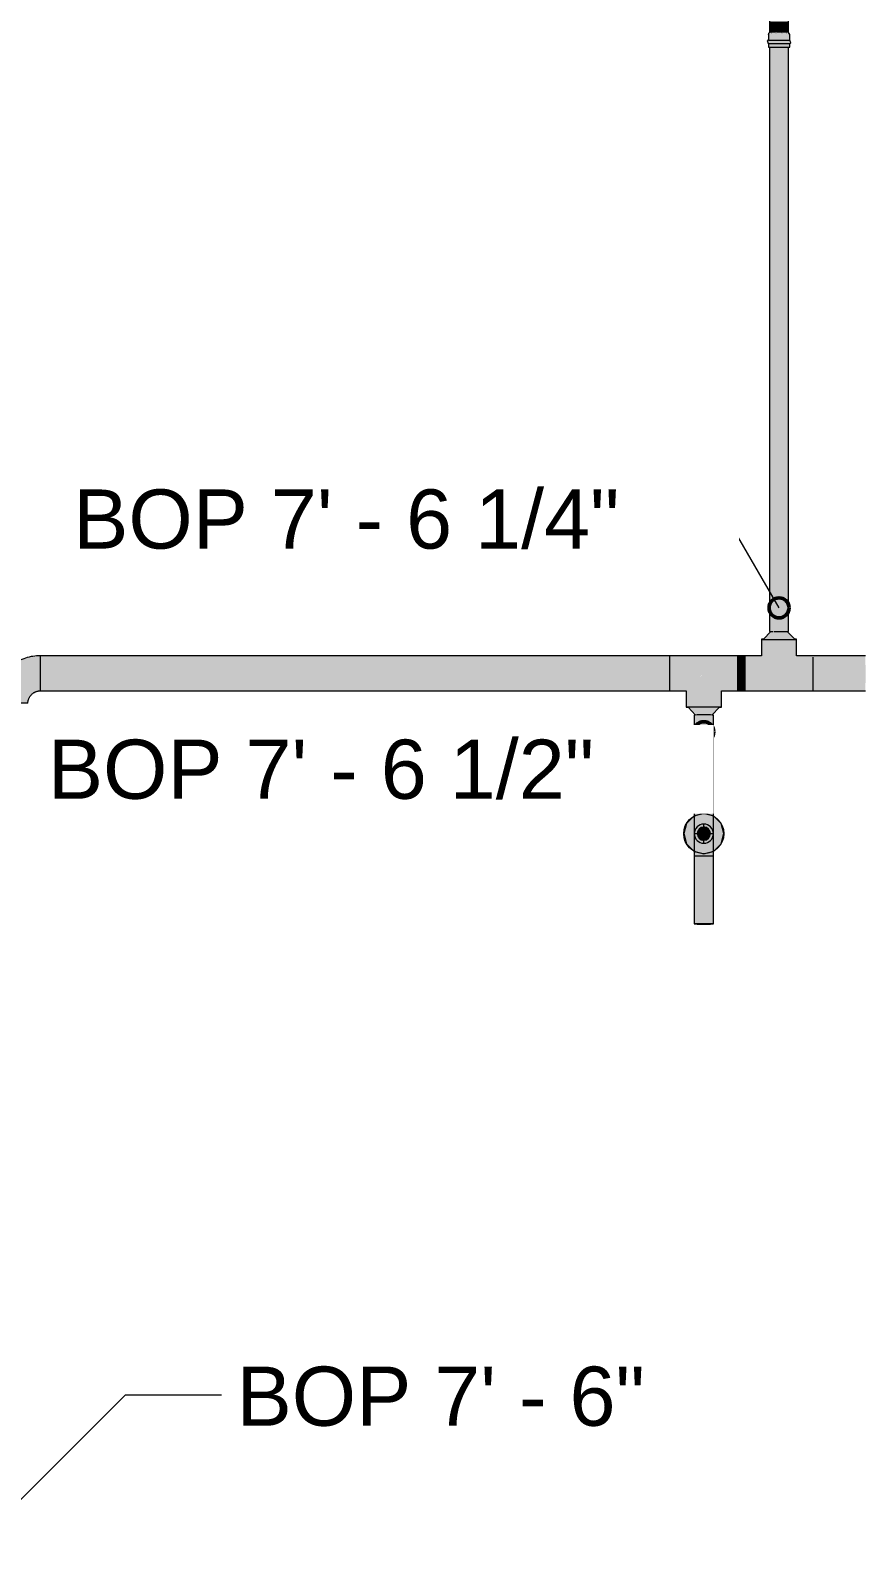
# Model space of a CAD drawing. Header units: inches. Extents: x -3385 to 41, y 7 to 1342.
# Drawn here: x -2150.6 to -2067.4, y 47.7 to 199.9 of the extents above; entities that cross this region are included whole.
import ezdxf

# ---------------------------------------------------------------- set-up
doc = ezdxf.new("R2010")
doc.units = ezdxf.units.IN
doc.header["$MEASUREMENT"] = 0
for name, color, linetype, lineweight in [('A-ANNO-NOTE', 131, 'Continuous', 9), ('G-ANNO-DIMS', 111, 'Continuous', 9), ('P-PIPE', 3, 'Continuous', 9), ('P-PIPE-CNTR', 3, 'Continuous', 9)]:
    doc.layers.add(name, color=color, linetype=linetype, lineweight=lineweight)
doc.styles.add('Arial', font='arial.ttf', dxfattribs={"height": 5.901198})

# ---------------------------------------------------------------- blocks, each defined once
blk = doc.blocks.new('Elbow - Welded - Generic - Standard-1092384-LOWER PARKING')
at = {"layer": 'P-PIPE'}
for points in [[(-2150.86, 132.75), (-2150.7, 133.37), (-2150.24, 133.83), (-2149.62, 133.99), (-2149.62, 134.87), (-2149.62, 137.49), (-2151.09, 137.26), (-2152.41, 136.59), (-2153.47, 135.51), (-2154.13, 134.22), (-2154.36, 132.75), (-2153.49, 132.75), (-2150.89, 132.75)], [(-2152.41, 136.59), (-2151.75, 136.92), (-2152.13, 136.75), (-2152.36, 136.61)]]:
    blk.add_hatch(color=256, dxfattribs=at).paths.add_polyline_path(points, flags=0)
at = {"layer": 'P-PIPE', "flags": 128}
for points in [[(-2149.62, 137.49), (-2149.81, 137.49), (-2150, 137.48), (-2150.19, 137.46), (-2150.38, 137.43), (-2150.56, 137.4), (-2150.75, 137.36), (-2150.93, 137.31), (-2151.11, 137.25), (-2151.29, 137.19), (-2151.47, 137.12), (-2151.64, 137.04), (-2151.81, 136.96), (-2151.98, 136.87), (-2152.14, 136.77), (-2152.3, 136.66), (-2152.45, 136.55), (-2152.6, 136.44), (-2152.75, 136.32), (-2152.89, 136.19), (-2152.98, 136.1)], [(-2152.98, 136.1), (-2153.11, 135.97), (-2153.23, 135.82), (-2153.35, 135.68), (-2153.47, 135.52), (-2153.58, 135.37), (-2153.68, 135.21), (-2153.77, 135.04), (-2153.86, 134.88), (-2153.94, 134.71), (-2154.02, 134.53), (-2154.09, 134.35), (-2154.15, 134.17), (-2154.2, 133.99), (-2154.25, 133.81), (-2154.28, 133.62), (-2154.31, 133.44), (-2154.34, 133.25), (-2154.35, 133.06), (-2154.36, 132.87), (-2154.36, 132.75)], [(-2150.5, 133.63), (-2150.47, 133.66), (-2150.43, 133.7), (-2150.39, 133.73), (-2150.35, 133.76), (-2150.31, 133.79), (-2150.27, 133.81), (-2150.22, 133.84), (-2150.18, 133.86), (-2150.14, 133.88), (-2150.09, 133.9), (-2150.04, 133.92), (-2150, 133.93), (-2149.95, 133.95), (-2149.9, 133.96), (-2149.85, 133.97), (-2149.8, 133.98), (-2149.75, 133.99), (-2149.7, 133.99), (-2149.65, 133.99), (-2149.62, 133.99)], [(-2150.86, 132.75), (-2150.86, 132.8), (-2150.86, 132.85), (-2150.86, 132.9), (-2150.85, 132.95), (-2150.84, 133), (-2150.83, 133.05), (-2150.82, 133.09), (-2150.8, 133.14), (-2150.78, 133.19), (-2150.77, 133.23), (-2150.75, 133.28), (-2150.72, 133.32), (-2150.7, 133.37), (-2150.67, 133.41), (-2150.65, 133.45), (-2150.62, 133.49), (-2150.59, 133.53), (-2150.56, 133.57), (-2150.52, 133.61), (-2150.5, 133.63)]]:
    blk.add_lwpolyline(points, dxfattribs=at)
at = {"layer": 'P-PIPE'}
for centre, major_axis, ratio, start_param, end_param in [((-2149.62, 135.74), (0, 1.75), 0.002084, 6.023472, 6.283185), ((-2149.62, 135.74), (0, 1.75), 0.002084, 5.233759, 5.238074), ((-2149.62, 135.74), (0, 1.75), 0.002084, 4.714475, 4.974236), ((-2149.62, 135.74), (0, 1.75), 0.002084, 4.452676, 4.712366), ((-2149.62, 135.74), (0, 1.75), 0.002084, 3.405478, 3.664553), ((-2149.62, 135.74), (0, 1.75), 0.002084, 3.143679, 3.273541), ((-2152.61, 132.75), (1.75, 0), 0.002086, 3.009645, 3.139509), ((-2152.61, 132.75), (1.75, 0), 0.002086, 2.618632, 2.87771), ((-2152.61, 132.75), (1.75, 0), 0.002086, 2.356534, 2.61591), ((-2152.61, 132.75), (1.75, 0), 0.002086, 2.09459, 2.354111), ((-2152.61, 132.75), (1.75, 0), 0.002086, 1.832696, 2.092311), ((-2152.61, 132.75), (1.75, 0), 0.002086, 1.57082, 1.830512), ((-2152.61, 132.75), (1.75, 0), 0.002086, 1.308949, 1.568713), ((-2152.61, 132.75), (1.75, 0), 0.002086, 1.047073, 1.306913), ((-2152.61, 132.75), (1.75, 0), 0.002086, 0.785178, 1.045114), ((-2152.61, 132.75), (1.75, 0), 0.002086, 0.523233, 0.783314), ((-2152.61, 132.75), (1.75, 0), 0.002086, 0.261131, 0.521515), ((-2152.61, 132.75), (1.75, 0), 0.002086, 0, 0.259716)]:
    blk.add_ellipse(centre, major_axis=major_axis, ratio=ratio, start_param=start_param, end_param=end_param, dxfattribs=at)
blk = doc.blocks.new('Victaulic-VicPress316-Elbow 90-45deg Style P568_P571 - Standard-1233716-LOWER PARKING')
at = {"layer": 'P-PIPE'}
for points in [[(-2071.99, 201.52), (-2071.83, 201.68), (-2071.83, 203.07), (-2071.83, 203.81), (-2071.86, 203.85), (-2071.97, 203.94), (-2071.99, 203.97), (-2072.16, 203.8), (-2072.16, 202.41), (-2072.16, 201.68), (-2072.12, 201.63), (-2072.01, 201.54), (-2071.99, 201.52)], [(-2076.01, 200.72), (-2076.01, 200.72), (-2075.85, 201.49), (-2075.42, 202.15), (-2074.76, 202.59), (-2073.99, 202.74), (-2073.99, 203.69), (-2074.26, 203.64), (-2074.71, 203.57), (-2075.16, 203.45), (-2075.46, 203.26), (-2076, 202.88), (-2076.09, 202.81), (-2076.37, 202.39), (-2076.56, 202.15), (-2076.73, 201.86), (-2076.83, 201.45), (-2076.94, 200.73), (-2076.17, 200.72)], [(-2076.01, 200.72), (-2075.05, 200.73), (-2074.91, 201.26), (-2074.51, 201.65), (-2073.99, 201.81), (-2073.99, 202.74), (-2074.76, 202.59), (-2075.42, 202.15), (-2075.85, 201.49), (-2076.01, 200.72)], [(-2072.91, 202.74), (-2072.93, 203.08), (-2072.9, 203.22), (-2072.91, 203.28), (-2072.91, 203.42), (-2072.93, 203.52), (-2072.9, 203.66), (-2072.93, 203.69), (-2073.99, 203.68), (-2073.99, 203.35), (-2073.99, 202.74), (-2072.91, 202.74)], [(-2072.71, 201.68), (-2072.72, 203.07), (-2072.71, 203.8), (-2072.88, 203.73), (-2072.93, 203.69), (-2072.9, 203.66), (-2072.93, 203.49), (-2072.91, 203.39), (-2072.93, 203.08), (-2072.93, 203.02), (-2072.92, 202.9), (-2072.92, 202.67), (-2072.92, 202.36), (-2072.9, 202.26), (-2072.93, 201.97), (-2072.91, 201.85), (-2072.91, 201.78), (-2072.88, 201.75), (-2072.83, 201.71)], [(-2072.71, 201.68), (-2072.16, 201.68), (-2072.16, 203.07), (-2072.16, 203.8), (-2072.71, 203.8), (-2072.72, 202.41), (-2072.71, 201.72)], [(-2071.91, 201.6), (-2071.86, 201.63), (-2071.83, 201.68), (-2071.9, 201.61)], [(-2076.33, 199.45), (-2074.94, 199.45), (-2075.02, 199.63), (-2075.05, 199.67), (-2075.09, 199.64), (-2075.26, 199.67), (-2075.36, 199.64), (-2075.67, 199.66), (-2075.72, 199.67), (-2075.84, 199.65), (-2076.08, 199.65), (-2076.38, 199.66), (-2076.49, 199.64), (-2076.78, 199.67), (-2076.9, 199.64), (-2076.95, 199.67), (-2076.95, 199.67), (-2076.97, 199.63), (-2076.99, 199.62), (-2077.03, 199.58), (-2077.06, 199.45), (-2076.6, 199.45)], [(-2076.31, 198.89), (-2074.94, 198.9), (-2074.94, 199.45), (-2076.33, 199.45), (-2077.06, 199.45), (-2077.06, 198.9), (-2076.33, 198.89)], [(-2076.48, 199.64), (-2076.38, 199.66), (-2076.28, 199.67), (-2076.15, 199.65), (-2076.01, 199.64), (-2076.01, 200.72), (-2076.95, 200.73), (-2076.94, 199.67), (-2076.89, 199.64), (-2076.73, 199.66), (-2076.67, 199.65), (-2076.49, 199.64)], [(-2075.09, 199.64), (-2075.08, 199.64), (-2075.05, 199.67), (-2075.05, 200.73), (-2075.39, 200.72), (-2076.01, 200.72), (-2075.99, 199.64), (-2075.67, 199.66), (-2075.52, 199.64), (-2075.41, 199.65), (-2075.33, 199.65), (-2075.23, 199.67), (-2075.09, 199.64)], [(-2075.79, 198.56), (-2074.94, 198.57), (-2074.89, 198.6), (-2074.8, 198.71), (-2074.78, 198.73), (-2074.94, 198.9), (-2076.33, 198.89), (-2077.06, 198.89), (-2077.12, 198.86), (-2077.2, 198.76), (-2077.22, 198.73), (-2077.06, 198.57), (-2076.01, 198.56)], [(-2074.86, 198.82), (-2074.89, 198.86), (-2074.94, 198.9), (-2074.86, 198.82)]]:
    blk.add_hatch(color=256, dxfattribs=at).paths.add_polyline_path(points, flags=0)
h = blk.add_hatch(color=256, dxfattribs=at)
h.paths.add_polyline_path([(-2076.52, 202.2), (-2076.32, 202.47), (-2076.4, 202.36)], flags=0)
h.paths.add_polyline_path([(-2075.12, 203.47), (-2074.59, 203.59), (-2074.72, 203.57), (-2075, 203.5)], flags=0)
h.paths.add_polyline_path([(-2075.47, 203.26), (-2075.4, 203.3), (-2075.46, 203.26)], flags=0)
h = blk.add_hatch(color=256, dxfattribs=at)
h.paths.add_polyline_path([(-2072.93, 201.79), (-2072.92, 201.8), (-2072.9, 201.85), (-2072.93, 202.02), (-2072.91, 202.07), (-2072.9, 202.26), (-2073.99, 202.26), (-2073.99, 201.79)], flags=0)
h.paths.add_polyline_path([(-2073.99, 202.74), (-2073.99, 202.74), (-2073.99, 202.66)], flags=0)
h.paths.add_polyline_path([(-2073.99, 202.26), (-2072.9, 202.27), (-2072.92, 202.36), (-2072.93, 202.46), (-2072.92, 202.59), (-2072.91, 202.74), (-2073.99, 202.74), (-2073.99, 202.27)], flags=0)
h = blk.add_hatch(color=256, dxfattribs=at)
h.paths.add_polyline_path([(-2071.46, 203.07), (-2071.45, 203.8), (-2071.83, 203.8), (-2071.83, 203.07)], flags=0)
h.paths.add_polyline_path([(-2071.45, 201.68), (-2071.46, 203.07), (-2071.83, 203.07), (-2071.83, 201.68)], flags=0)
h = blk.add_hatch(color=256, dxfattribs=at)
h.paths.add_polyline_path([(-2076.01, 198.19), (-2074.94, 198.19), (-2074.94, 198.57), (-2076.01, 198.56)], flags=0)
h.paths.add_polyline_path([(-2076.33, 198.56), (-2077.06, 198.57), (-2077.06, 198.19), (-2076.33, 198.19), (-2076.33, 198.48)], flags=0)
h.paths.add_polyline_path([(-2076.01, 198.19), (-2076.01, 198.56), (-2076.33, 198.56), (-2076.33, 198.19), (-2076.18, 198.19)], flags=0)
for p, q in [((-2072.87, 203.69), (-2073.99, 203.69)), ((-2072.91, 203.72), (-2072.93, 203.69)), ((-2072.71, 203.8), (-2072.91, 203.72)), ((-2072.16, 203.8), (-2072.71, 203.8)), ((-2071.45, 203.8), (-2071.83, 203.8)), ((-2073.99, 201.79), (-2072.88, 201.79)), ((-2072.71, 201.68), (-2072.93, 201.79)), ((-2072.71, 201.68), (-2072.16, 201.68)), ((-2071.83, 201.68), (-2071.45, 201.68)), ((-2077.06, 199.45), (-2076.98, 199.65)), ((-2077.06, 199.45), (-2077.06, 198.9)), ((-2076.98, 199.65), (-2076.95, 199.67)), ((-2076.95, 200.73), (-2076.95, 199.62)), ((-2075.05, 199.61), (-2075.05, 200.73)), ((-2074.94, 199.45), (-2075.05, 199.67)), ((-2074.94, 198.9), (-2074.94, 199.45)), ((-2077.06, 198.57), (-2077.06, 198.19)), ((-2074.94, 198.19), (-2074.94, 198.57))]:
    blk.add_line(p, q, dxfattribs=at)
at = {"layer": 'P-PIPE', "flags": 128}
for points in [[(-2072.11, 203.92), (-2072.16, 203.82), (-2072.16, 203.81), (-2072.16, 203.8), (-2072.16, 203.79), (-2072.16, 203.78), (-2072.16, 203.77), (-2072.16, 203.76), (-2072.16, 203.75), (-2072.16, 203.73), (-2072.16, 203.72), (-2072.16, 203.7), (-2072.16, 203.68), (-2072.16, 203.66), (-2072.16, 203.64), (-2072.16, 203.62), (-2072.16, 203.59), (-2072.16, 203.56), (-2072.16, 203.54), (-2072.16, 203.51), (-2072.16, 203.48), (-2072.16, 203.45), (-2072.16, 203.41), (-2072.16, 203.38), (-2072.16, 203.35), (-2072.16, 203.31), (-2072.16, 203.28), (-2072.16, 203.24), (-2072.16, 203.2), (-2072.16, 203.16), (-2072.16, 203.12), (-2072.16, 203.08), (-2072.16, 203.04), (-2072.16, 203), (-2072.16, 202.96), (-2072.16, 202.92), (-2072.16, 202.88), (-2072.16, 202.83), (-2072.16, 202.79), (-2072.16, 202.75), (-2072.16, 202.71), (-2072.16, 202.67), (-2072.16, 202.62), (-2072.16, 202.58), (-2072.16, 202.54), (-2072.16, 202.5), (-2072.16, 202.46), (-2072.16, 202.42), (-2072.16, 202.38), (-2072.16, 202.34), (-2072.16, 202.3), (-2072.16, 202.26), (-2072.16, 202.22), (-2072.16, 202.19), (-2072.16, 202.15), (-2072.16, 202.12), (-2072.16, 202.08), (-2072.16, 202.05), (-2072.16, 202.02), (-2072.16, 201.99), (-2072.16, 201.96), (-2072.16, 201.93), (-2072.16, 201.9), (-2072.16, 201.88), (-2072.16, 201.85), (-2072.16, 201.83), (-2072.16, 201.81), (-2072.16, 201.79), (-2072.16, 201.77), (-2072.16, 201.76), (-2072.16, 201.74), (-2072.16, 201.73), (-2072.16, 201.72), (-2072.16, 201.71), (-2072.16, 201.7), (-2072.16, 201.69), (-2072.16, 201.68), (-2072.16, 201.67), (-2072.15, 201.65), (-2071.87, 201.57)], [(-2071.83, 203.76), (-2071.83, 203.77), (-2071.83, 203.78), (-2071.83, 203.79), (-2071.83, 203.8), (-2071.83, 203.8), (-2071.83, 203.81), (-2071.83, 203.84), (-2072.11, 203.92)], [(-2076.09, 202.81), (-2076.18, 202.73), (-2076.25, 202.64), (-2076.33, 202.55), (-2076.4, 202.45), (-2076.47, 202.35), (-2076.53, 202.25), (-2076.59, 202.15), (-2076.64, 202.04), (-2076.69, 201.94), (-2076.74, 201.83), (-2076.78, 201.72), (-2076.82, 201.6), (-2076.85, 201.49), (-2076.88, 201.38), (-2076.9, 201.26), (-2076.92, 201.14), (-2076.94, 201.02), (-2076.95, 200.91), (-2076.95, 200.79), (-2076.95, 200.73)], [(-2073.99, 203.69), (-2074.1, 203.69), (-2074.22, 203.68), (-2074.34, 203.67), (-2074.46, 203.65), (-2074.58, 203.63), (-2074.69, 203.61), (-2074.81, 203.58), (-2074.92, 203.54), (-2075.03, 203.5), (-2075.14, 203.46), (-2075.25, 203.41), (-2075.36, 203.36), (-2075.46, 203.3), (-2075.56, 203.24), (-2075.66, 203.17), (-2075.76, 203.11), (-2075.85, 203.03), (-2075.94, 202.96), (-2076.03, 202.88), (-2076.09, 202.81)], [(-2075.05, 200.73), (-2075.05, 200.77), (-2075.05, 200.81), (-2075.04, 200.86), (-2075.04, 200.9), (-2075.03, 200.94), (-2075.02, 200.98), (-2075.01, 201.02), (-2075, 201.06), (-2074.98, 201.1), (-2074.97, 201.14), (-2074.95, 201.18), (-2074.93, 201.22), (-2074.91, 201.26), (-2074.89, 201.29), (-2074.87, 201.33), (-2074.84, 201.36), (-2074.81, 201.4), (-2074.79, 201.43), (-2074.76, 201.46), (-2074.74, 201.48)], [(-2074.74, 201.48), (-2074.71, 201.51), (-2074.68, 201.54), (-2074.65, 201.56), (-2074.61, 201.59), (-2074.58, 201.61), (-2074.54, 201.64), (-2074.51, 201.66), (-2074.47, 201.68), (-2074.43, 201.7), (-2074.39, 201.71), (-2074.35, 201.73), (-2074.31, 201.74), (-2074.27, 201.75), (-2074.23, 201.76), (-2074.19, 201.77), (-2074.15, 201.78), (-2074.1, 201.79), (-2074.06, 201.79), (-2074.02, 201.79), (-2073.99, 201.79)], [(-2071.87, 201.57), (-2071.83, 201.67), (-2071.83, 201.68), (-2071.83, 201.69), (-2071.83, 201.69), (-2071.83, 201.7), (-2071.83, 201.71), (-2071.83, 201.72)], [(-2077.03, 198.9), (-2077.04, 198.9), (-2077.05, 198.9), (-2077.05, 198.9), (-2077.06, 198.9), (-2077.07, 198.9), (-2077.09, 198.9), (-2077.18, 198.85)], [(-2077.18, 198.85), (-2077.08, 198.57), (-2077.07, 198.57), (-2077.06, 198.57), (-2077.05, 198.57), (-2077.04, 198.57), (-2077.03, 198.57), (-2077.02, 198.57), (-2077.01, 198.57), (-2077, 198.57), (-2076.98, 198.57), (-2076.96, 198.57), (-2076.94, 198.57), (-2076.92, 198.57), (-2076.9, 198.57), (-2076.88, 198.57), (-2076.85, 198.57), (-2076.83, 198.57), (-2076.8, 198.57), (-2076.77, 198.57), (-2076.74, 198.57), (-2076.71, 198.57), (-2076.68, 198.56), (-2076.65, 198.56), (-2076.61, 198.56), (-2076.58, 198.56), (-2076.54, 198.56), (-2076.5, 198.56), (-2076.47, 198.56), (-2076.43, 198.56), (-2076.39, 198.56), (-2076.35, 198.56), (-2076.31, 198.56), (-2076.27, 198.56), (-2076.23, 198.56), (-2076.19, 198.56), (-2076.14, 198.56), (-2076.1, 198.56), (-2076.06, 198.56), (-2076.02, 198.56), (-2075.97, 198.56), (-2075.93, 198.56), (-2075.89, 198.56), (-2075.85, 198.56), (-2075.81, 198.56), (-2075.76, 198.56), (-2075.72, 198.56), (-2075.68, 198.56), (-2075.64, 198.56), (-2075.6, 198.56), (-2075.56, 198.56), (-2075.53, 198.56), (-2075.49, 198.56), (-2075.45, 198.56), (-2075.42, 198.56), (-2075.38, 198.56), (-2075.35, 198.56), (-2075.31, 198.57), (-2075.28, 198.57), (-2075.25, 198.57), (-2075.22, 198.57), (-2075.19, 198.57), (-2075.17, 198.57), (-2075.14, 198.57), (-2075.12, 198.57), (-2075.09, 198.57), (-2075.07, 198.57), (-2075.05, 198.57), (-2075.04, 198.57), (-2075.02, 198.57), (-2075, 198.57), (-2074.99, 198.57), (-2074.98, 198.57), (-2074.97, 198.57), (-2074.96, 198.57), (-2074.95, 198.57), (-2074.94, 198.57), (-2074.93, 198.57), (-2074.92, 198.57), (-2074.83, 198.62)], [(-2074.83, 198.62), (-2074.92, 198.9), (-2074.94, 198.9), (-2074.94, 198.9), (-2074.95, 198.9), (-2074.96, 198.9), (-2074.97, 198.9), (-2074.98, 198.9)]]:
    blk.add_lwpolyline(points, dxfattribs=at)
at = {"layer": 'P-PIPE'}
for centre, major_axis, ratio, start_param, end_param in [((-2072.93, 202.74), (0, 0.95), 0.004125, 0.632485, 0.659335), ((-2072.93, 202.74), (0, 0.95), 0.004125, 1.24007, 1.260804), ((-2072.93, 202.74), (0, 0.95), 0.004125, 1.889122, 1.909856), ((-2072.16, 202.74), (0, 1.06), 0.004125, 0.004167, 3.141593), ((-2071.83, 202.74), (0, 1.06), 0.004125, 0.004167, 3.141593), ((-2071.45, 202.74), (0, 1.06), 0.004125, 0.004167, 3.141593), ((-2071.45, 202.74), (0, 1.06), 0.004125, 5.942426, 6.0412), ((-2072.93, 202.74), (0, 0.95), 0.004125, 2.490591, 2.517441), ((-2071.45, 202.74), (0, 1.06), 0.004125, 3.145759, 3.480094), ((-2076, 199.67), (0.95, 0), 0.004167, 3.765787, 3.792636), ((-2076, 199.67), (0.95, 0), 0.004167, 4.373372, 4.394105), ((-2076, 199.67), (0.95, 0), 0.004167, 5.022424, 5.043157), ((-2076, 199.67), (0.95, 0), 0.004167, 5.623893, 5.650742), ((-2076, 198.9), (1.06, 0), 0.004167, 3.141593, 6.279061), ((-2076, 198.57), (1.06, 0), 0.004167, 3.141593, 6.279061), ((-2076, 198.19), (1.06, 0), 0.004167, 3.141593, 6.279061)]:
    blk.add_ellipse(centre, major_axis=major_axis, ratio=ratio, start_param=start_param, end_param=end_param, dxfattribs=at)
blk = doc.blocks.new('Transition - Generic - Plumbing-CW-1234038-LOWER PARKING')
at = {"layer": 'P-PIPE'}
for points in [[(-2083.81, 119.74), (-2083.66, 120.01), (-2083.34, 120.01), (-2083.19, 119.74), (-2082.94, 119.74), (-2083.1, 120.14), (-2083.5, 120.31), (-2083.9, 120.14), (-2084.06, 119.74), (-2083.86, 119.74)], [(-2083.5, 119.18), (-2083.1, 119.35), (-2082.94, 119.74), (-2083.19, 119.74), (-2083.34, 119.47), (-2083.66, 119.47), (-2083.83, 119.74), (-2084.06, 119.74), (-2083.9, 119.35), (-2083.7, 119.26)], [(-2083.66, 119.47), (-2083.34, 119.47), (-2083.19, 119.74), (-2083.34, 120.01), (-2083.66, 120.01), (-2083.81, 119.74)]]:
    blk.add_hatch(color=256, dxfattribs=at).paths.add_polyline_path(points, flags=0)
for radius, start, end in [(0.562, 0, 180), (0.562, 180, 0), (0.312, 0, 180), (0.312, 180, 0)]:
    blk.add_arc((-2083.5, 119.74), radius, start, end, dxfattribs=at)

msp = doc.modelspace()

# ---------------------------------------------------------------- hatches: boundary and pattern name
at = {"layer": 'A-ANNO-NOTE'}
h = msp.add_hatch(color=256, dxfattribs=at)
edge = h.paths.add_edge_path(flags=0)
edge.add_arc((-2083.5, 119.743), 2, 0, 360)
msp.add_hatch(color=256, dxfattribs=at).paths.add_polyline_path([(-2083.5, 117.743), (-2082.5, 118.011), (-2081.768, 118.743), (-2081.5, 119.743), (-2081.768, 120.743), (-2082.5, 121.475), (-2083.5, 121.743), (-2084.5, 121.475), (-2085.232, 120.743), (-2085.5, 119.743), (-2085.232, 118.743), (-2084.5, 118.011)], flags=0)
at = {"layer": 'P-PIPE'}
for points in [[(-2076, 139.906), (-2076.007, 198.189), (-2076.951, 198.19), (-2076.945, 139.909), (-2076.475, 139.906), (-2076.246, 139.906)], [(-2076, 139.906), (-2075.05, 139.91), (-2075.052, 198.191), (-2076.001, 198.189), (-2076, 150.359)], [(-2075.997, 135.735), (-2074.25, 137.493), (-2074.25, 139.128), (-2074.868, 139.123), (-2077.701, 139.127), (-2077.75, 139.128), (-2077.75, 137.493), (-2076.45, 136.188), (-2076.291, 136.03)], [(-2087.353, 135.743), (-2086.882, 135.743), (-2086.886, 137.493), (-2149.622, 137.493), (-2149.619, 136.614), (-2149.619, 135.743), (-2104.828, 135.743)], [(-2079.382, 135.743), (-2079.386, 137.493), (-2080.114, 137.493), (-2080.111, 136.614), (-2080.111, 135.743), (-2079.383, 135.743)], [(-2079.384, 133.993), (-2072.614, 133.994), (-2072.611, 134.861), (-2072.611, 136.188), (-2072.611, 136.196), (-2072.612, 136.793), (-2072.612, 136.793), (-2072.612, 136.975), (-2072.612, 136.98), (-2072.614, 137.493), (-2074.25, 137.493), (-2074.76, 136.975), (-2075.997, 135.735), (-2077.751, 137.493), (-2079.386, 137.493), (-2079.383, 136.403), (-2079.385, 133.993)], [(-2067.382, 135.743), (-2067.386, 137.493), (-2072.614, 137.493), (-2072.611, 136.618), (-2072.611, 136.611), (-2072.611, 135.743), (-2069.878, 135.743)], [(-2139.777, 133.993), (-2086.886, 133.994), (-2086.883, 134.894), (-2086.883, 135.743), (-2149.619, 135.743), (-2149.62, 133.993), (-2148.515, 133.993)], [(-2081.75, 132.357), (-2081.75, 133.993), (-2082.13, 134.381), (-2083.497, 135.753), (-2085.25, 133.993), (-2085.25, 132.357), (-2084.866, 132.363), (-2082.622, 132.365), (-2081.798, 132.359)], [(-2079.678, 133.993), (-2079.386, 133.993), (-2079.383, 134.876), (-2079.382, 135.743), (-2080.111, 135.743), (-2080.114, 133.993)], [(-2067.703, 133.993), (-2067.386, 133.994), (-2067.383, 135.082), (-2067.383, 135.743), (-2072.611, 135.743), (-2072.613, 134.227), (-2072.613, 134.223), (-2072.613, 133.993), (-2069.878, 133.993)], [(-2081.942, 132.353), (-2082.288, 132.364), (-2085.19, 132.359), (-2085.192, 132.354), (-2084.709, 132.362), (-2082.288, 132.362), (-2081.941, 132.354)], [(-2082.685, 131.578), (-2081.938, 132.357), (-2082.925, 132.365), (-2085.063, 132.357), (-2084.313, 131.578), (-2082.687, 131.578)], [(-2084.45, 121.986), (-2084.154, 121.99), (-2083.5, 121.992), (-2083.5, 131.581), (-2084.45, 131.576), (-2084.45, 121.988)], [(-2082.55, 121.986), (-2082.55, 131.576), (-2082.829, 131.579), (-2083.5, 131.581), (-2083.5, 121.992), (-2082.567, 121.987)], [(-2084.45, 110.742), (-2084.323, 110.749), (-2083.5, 110.757), (-2083.501, 117.504), (-2084.45, 117.498)], [(-2082.55, 110.742), (-2082.551, 117.498), (-2082.846, 117.502), (-2083.5, 117.503), (-2083.5, 110.757), (-2082.555, 110.743)], [(-2083.746, 110.728), (-2082.55, 110.742), (-2083.254, 110.756), (-2084.45, 110.742), (-2084.172, 110.731)]]:
    msp.add_hatch(color=256, dxfattribs=at).paths.add_polyline_path(points, flags=0)
h = msp.add_hatch(color=256, dxfattribs=at)
h.paths.add_polyline_path([(-2075.997, 139.122), (-2074.44, 139.13), (-2075.188, 139.908), (-2076.823, 139.899), (-2077.563, 139.128), (-2076.246, 139.122), (-2075.999, 139.122)], flags=0)
h.paths.add_polyline_path([(-2076.823, 139.123), (-2076.823, 139.123), (-2076.823, 139.635)], flags=0)
h = msp.add_hatch(color=256, dxfattribs=at)
h.paths.add_polyline_path([(-2081.748, 133.993), (-2080.114, 133.993), (-2080.111, 134.937), (-2080.114, 137.493), (-2086.886, 137.493), (-2086.883, 136.614), (-2086.886, 133.993), (-2085.25, 133.993), (-2084.362, 134.886), (-2083.497, 135.753), (-2081.75, 133.993)], flags=0)
h.paths.add_polyline_path([(-2086.882, 136.205), (-2086.883, 136.205), (-2080.111, 136.205)], flags=0)
h = msp.add_hatch(color=256, dxfattribs=at)
h.paths.add_polyline_path([(-2084.451, 117.498), (-2083.976, 117.513), (-2083.974, 117.511), (-2083.5, 117.513), (-2083.5, 118.792), (-2083.754, 118.826), (-2083.977, 118.92), (-2084.173, 119.07), (-2084.341, 119.309), (-2084.38, 119.381), (-2084.433, 119.56), (-2084.451, 119.742), (-2084.451, 118.919)], flags=0)
h.paths.add_polyline_path([(-2084.451, 119.742), (-2084.419, 119.988), (-2084.287, 120.276), (-2084.154, 120.433), (-2083.967, 120.57), (-2083.746, 120.661), (-2083.5, 120.693), (-2083.5, 121.992), (-2084.451, 121.986), (-2084.451, 119.91)], flags=0)
h = msp.add_hatch(color=256, dxfattribs=at)
h.paths.add_polyline_path([(-2082.55, 117.498), (-2082.55, 119.742), (-2082.582, 119.496), (-2082.713, 119.21), (-2082.846, 119.053), (-2083.062, 118.904), (-2083.3, 118.818), (-2083.5, 118.792), (-2083.5, 117.513), (-2082.582, 117.5)], flags=0)
h.paths.add_polyline_path([(-2082.55, 119.742), (-2082.55, 121.986), (-2082.829, 121.99), (-2083.5, 121.992), (-2083.499, 120.693), (-2083.247, 120.659), (-2083.025, 120.566), (-2082.817, 120.4), (-2082.66, 120.176), (-2082.621, 120.104), (-2082.567, 119.925)], flags=0)
h = msp.add_hatch(color=256, dxfattribs=at)
h.paths.add_polyline_path([(-2083.5, 118.792), (-2083.254, 118.824), (-2083.025, 118.919), (-2082.828, 119.07), (-2082.672, 119.278), (-2082.582, 119.496), (-2082.55, 119.742), (-2082.582, 119.988), (-2082.677, 120.218), (-2082.865, 120.443), (-2083.025, 120.566), (-2083.254, 120.661), (-2083.5, 120.693), (-2083.746, 120.661), (-2083.976, 120.566), (-2084.173, 120.415), (-2084.324, 120.218), (-2084.419, 119.988), (-2084.451, 119.742), (-2084.419, 119.496), (-2084.324, 119.267), (-2084.135, 119.041), (-2083.976, 118.919), (-2083.746, 118.824)], flags=0)
h.paths.add_polyline_path([(-2083.5, 119.085), (-2083.67, 119.108), (-2083.843, 119.184), (-2083.998, 119.322), (-2084.069, 119.414), (-2084.135, 119.573), (-2084.157, 119.743), (-2084.113, 119.965), (-2084.069, 120.072), (-2083.932, 120.233), (-2083.829, 120.312), (-2083.656, 120.38), (-2083.452, 120.394), (-2083.33, 120.378), (-2083.171, 120.312), (-2083.002, 120.164), (-2082.931, 120.072), (-2082.865, 119.913), (-2082.842, 119.743), (-2082.865, 119.573), (-2082.931, 119.414), (-2083.035, 119.278), (-2083.172, 119.173), (-2083.33, 119.108)], flags=0)
h = msp.add_hatch(color=256, dxfattribs=at)
h.paths.add_polyline_path([(-2083.5, 119.085), (-2083.33, 119.108), (-2083.171, 119.173), (-2083.102, 119.226), (-2083.102, 119.345), (-2083.5, 119.18), (-2083.898, 119.345), (-2084.062, 119.743), (-2083.898, 120.141), (-2083.5, 120.305), (-2083.102, 120.14), (-2082.937, 119.743), (-2082.842, 119.743), (-2082.865, 119.913), (-2082.931, 120.072), (-2083.035, 120.208), (-2083.171, 120.312), (-2083.33, 120.378), (-2083.5, 120.4), (-2083.699, 120.366), (-2083.838, 120.305), (-2083.998, 120.164), (-2084.069, 120.072), (-2084.135, 119.913), (-2084.157, 119.743), (-2084.135, 119.573), (-2084.069, 119.414), (-2083.965, 119.278), (-2083.829, 119.173), (-2083.67, 119.108)], flags=0)
h.paths.add_polyline_path([(-2083.102, 119.226), (-2083.002, 119.322), (-2082.931, 119.414), (-2082.863, 119.588), (-2082.842, 119.743), (-2082.937, 119.743), (-2083.102, 119.345)], flags=0)

# ---------------------------------------------------------------- linework, layer by layer
at = {"layer": 'A-ANNO-NOTE'}
for p, q in [((-2083.5, 121.743), (-2084.5, 121.475)), ((-2082.5, 121.475), (-2083.5, 121.743)), ((-2085.232, 120.743), (-2085.5, 119.743)), ((-2084.5, 121.475), (-2085.232, 120.743)), ((-2081.768, 120.743), (-2082.5, 121.475)), ((-2081.5, 119.743), (-2081.768, 120.743)), ((-2085.5, 119.743), (-2085.232, 118.743)), ((-2085.232, 118.743), (-2084.5, 118.011)), ((-2082.5, 118.011), (-2081.768, 118.743)), ((-2081.768, 118.743), (-2081.5, 119.743)), ((-2084.5, 118.011), (-2083.5, 117.743)), ((-2083.5, 117.743), (-2082.5, 118.011))]:
    msp.add_line(p, q, dxfattribs=at)
msp.add_circle((-2083.5, 119.743), 2, dxfattribs=at)
at = {"layer": 'G-ANNO-DIMS'}
for p, q in [((-2081.201, 151.273), (-2090.79, 151.273)), ((-2076, 142.265), (-2081.201, 151.273)), ((-2083.5, 129.902), (-2089.709, 126.317)), ((-2089.709, 126.317), (-2093.316, 126.317)), ((-2157.165, 47.743), (-2141.128, 63.78)), ((-2141.128, 63.78), (-2131.564, 63.78))]:
    msp.add_line(p, q, dxfattribs=at)
at = {"layer": 'G-ANNO-DIMS', "lineweight": 50}
for centre in [(-2076, 142.265), (-2083.5, 129.902)]:
    msp.add_circle(centre, 1, dxfattribs=at)
at = {"layer": 'P-PIPE'}
for p, q in [((-2076.951, 198.191), (-2076.95, 139.91)), ((-2075.05, 139.91), (-2075.051, 198.191)), ((-2077.75, 139.128), (-2077.75, 137.493)), ((-2077.563, 139.128), (-2076.813, 139.91)), ((-2075.188, 139.91), (-2074.438, 139.128)), ((-2074.25, 137.493), (-2074.25, 139.128)), ((-2086.886, 137.493), (-2149.622, 137.493)), ((-2080.114, 137.493), (-2086.886, 137.493)), ((-2079.386, 137.493), (-2080.114, 137.493)), ((-2077.75, 137.493), (-2079.386, 137.493)), ((-2072.614, 137.493), (-2074.25, 137.493)), ((-2067.386, 137.493), (-2072.614, 137.493)), ((-2149.622, 133.993), (-2086.886, 133.993)), ((-2086.886, 133.993), (-2085.25, 133.993)), ((-2085.25, 133.993), (-2085.25, 132.357)), ((-2081.75, 133.993), (-2080.114, 133.993)), ((-2081.75, 132.357), (-2081.75, 133.993)), ((-2080.114, 133.993), (-2079.386, 133.993)), ((-2079.386, 133.993), (-2072.614, 133.993)), ((-2072.614, 133.993), (-2067.386, 133.993)), ((-2085.063, 132.357), (-2084.313, 131.576)), ((-2082.688, 131.576), (-2081.938, 132.357)), ((-2084.45, 131.576), (-2084.45, 121.986)), ((-2082.55, 121.986), (-2082.55, 131.576)), ((-2084.451, 121.986), (-2084.451, 119.742)), ((-2082.55, 117.498), (-2082.55, 121.986)), ((-2084.451, 119.742), (-2084.451, 117.498)), ((-2084.45, 117.498), (-2084.45, 110.742)), ((-2082.55, 110.742), (-2082.55, 117.498))]:
    msp.add_line(p, q, dxfattribs=at)
for centre, radius, start, end in [((-2083.5, 119.742), 0.951, 90, 270), ((-2083.5, 119.743), 0.657, 0, 180), ((-2083.5, 119.742), 0.951, 270, 90), ((-2083.5, 120.072), 0.329, 21.139, 90), ((-2083.5, 119.743), 0.657, 180, 0), ((-2083.5, 119.414), 0.329, 201.13786, 270)]:
    msp.add_arc(centre, radius, start, end, dxfattribs=at)
for centre, major_axis, ratio, start_param, end_param in [((-2076, 139.128), (1.75, 0), 0.0041666, 2.6833436, 3.1415927), ((-2076, 139.128), (1.75, 0), 0.0041666, 3.1437173, 6.2831853), ((-2076, 139.91), (0.95, 0), 0.0041666, 3.1415927, 4.0579881), ((-2076, 139.91), (0.95, 0), 0.0041666, 4.1887902, 4.712389), ((-2076, 139.91), (0.95, 0), 0.0041666, 4.712389, 6.2831853), ((-2076, 139.128), (1.75, 0), 0.0041666, 0.0021247, 0.4575567), ((-2149.622, 135.743), (0, 1.75), 0.0020754, 6.1532421, 6.2831853), ((-2149.622, 135.743), (0, 1.75), 0.0020754, 5.7623149, 6.0213859), ((-2149.622, 135.743), (0, 1.75), 0.0020754, 5.5002145, 5.7595865), ((-2149.622, 135.743), (0, 1.75), 0.0020754, 5.23827, 5.4977871), ((-2086.886, 135.743), (0, 1.75), 0.0020837, 6.0270838, 6.2831853), ((-2086.886, 135.743), (0, 1.75), 0.0020754, 6.1551183, 6.2831853), ((-2086.886, 135.743), (0, 1.75), 0.0020754, 5.8933189, 6.0213859), ((-2086.886, 135.743), (0, 1.75), 0.0020837, 5.7652844, 5.8933514), ((-2086.886, 135.743), (0, 1.75), 0.0020754, 5.6315195, 5.7595865), ((-2086.886, 135.743), (0, 1.75), 0.0020837, 5.503485, 5.631552), ((-2086.886, 135.743), (0, 1.75), 0.0020837, 4.9798862, 5.4983842), ((-2086.886, 135.743), (0, 1.75), 0.0020754, 5.2422151, 5.4977871), ((-2080.114, 135.743), (0, 1.75), 0.0020837, 6.0270838, 6.2831853), ((-2080.114, 135.743), (0, 1.75), 0.0021247, 6.1551183, 6.2831853), ((-2080.114, 135.743), (0, 1.75), 0.0021247, 5.8933189, 6.0213859), ((-2080.114, 135.743), (0, 1.75), 0.0020837, 5.7652844, 5.8933514), ((-2080.114, 135.743), (0, 1.75), 0.0021247, 5.6315195, 5.7595865), ((-2080.114, 135.743), (0, 1.75), 0.0020837, 5.503485, 5.631552), ((-2080.114, 135.743), (0, 1.75), 0.0020837, 4.9798862, 5.4983842), ((-2080.114, 135.743), (0, 1.75), 0.0021247, 5.2422151, 5.4977871), ((-2079.386, 135.743), (0, 1.75), 0.0021247, 6.1501904, 6.2790187), ((-2079.386, 135.743), (0, 1.75), 0.0021247, 6.0213859, 6.1502142), ((-2079.386, 135.743), (0, 1.75), 0.0021247, 5.888391, 6.0172193), ((-2079.386, 135.743), (0, 1.75), 0.0021247, 5.7595865, 5.8884148), ((-2079.386, 135.743), (0, 1.75), 0.0021247, 5.4977871, 5.7561421), ((-2079.386, 135.743), (0, 1.75), 0.0021247, 5.498458, 5.7554199), ((-2079.386, 135.743), (0, 1.75), 0.0021247, 5.2363734, 5.4936205), ((-2079.386, 135.743), (0, 1.75), 0.0021247, 5.2336369, 5.4940551), ((-2072.614, 135.743), (0, 1.75), 0.0021247, 6.1501904, 6.2790187), ((-2072.614, 135.743), (0, 1.75), 0.0020859, 6.0213859, 6.1502105), ((-2072.614, 135.743), (0, 1.75), 0.0020859, 5.7595865, 5.8883939), ((-2072.614, 135.743), (0, 1.75), 0.0020859, 5.4977871, 5.7561421), ((-2072.614, 135.743), (0, 1.75), 0.0020859, 5.2336369, 5.4940551), ((-2149.622, 135.743), (0, 1.75), 0.0020754, 4.9763749, 5.2359878), ((-2149.622, 135.743), (0, 1.75), 0.0020754, 4.714499, 4.9741884), ((-2149.622, 135.743), (0, 1.75), 0.0020754, 4.4526283, 4.712389), ((-2086.886, 135.743), (0, 1.75), 0.0020754, 4.980158, 5.2359878), ((-2086.886, 135.743), (0, 1.75), 0.0020837, 4.7180868, 4.9743192), ((-2086.886, 135.743), (0, 1.75), 0.0020754, 4.7181524, 4.9741884), ((-2086.886, 135.743), (0, 1.75), 0.0020837, 4.4562875, 4.7123276), ((-2086.886, 135.743), (0, 1.75), 0.0020754, 4.4561609, 4.712389), ((-2080.114, 135.743), (0, 1.75), 0.0021247, 4.980158, 5.2359878), ((-2080.114, 135.743), (0, 1.75), 0.0020837, 4.7180868, 4.9743192), ((-2080.114, 135.743), (0, 1.75), 0.0021247, 4.7181524, 4.9741884), ((-2080.114, 135.743), (0, 1.75), 0.0020837, 4.4562875, 4.7123276), ((-2080.114, 135.743), (0, 1.75), 0.0021247, 4.4561609, 4.712389), ((-2079.386, 135.743), (0, 1.75), 0.0021247, 4.9743854, 5.2336445), ((-2079.386, 135.743), (0, 1.75), 0.0021247, 4.9741884, 5.2320662), ((-2079.386, 135.743), (0, 1.75), 0.0021247, 4.712389, 4.9701151), ((-2079.386, 135.743), (0, 1.75), 0.0021247, 4.7124347, 4.9700217), ((-2079.386, 135.743), (0, 1.75), 0.0021247, 4.4504939, 4.7082223), ((-2079.386, 135.743), (0, 1.75), 0.0021247, 4.4505896, 4.7081744), ((-2072.614, 135.743), (0, 1.75), 0.0021247, 4.9743854, 5.2336445), ((-2072.614, 135.743), (0, 1.75), 0.0020859, 4.9741884, 5.2320662), ((-2072.614, 135.743), (0, 1.75), 0.0020859, 4.712389, 4.9701151), ((-2072.614, 135.743), (0, 1.75), 0.0021247, 4.7124347, 4.9700217), ((-2072.614, 135.743), (0, 1.75), 0.0020859, 4.4505896, 4.7081744), ((-2072.614, 135.743), (0, 1.75), 0.0021247, 4.4504939, 4.7082223), ((-2149.622, 135.743), (0, 1.75), 0.0020754, 3.2736343, 3.403392), ((-2149.622, 135.743), (0, 1.75), 0.0020754, 3.6669127, 3.9269908), ((-2149.622, 135.743), (0, 1.75), 0.0020754, 3.4048124, 3.6651914), ((-2149.622, 135.743), (0, 1.75), 0.0020754, 3.9288573, 4.1887902), ((-2149.622, 135.743), (0, 1.75), 0.0020754, 4.1907523, 4.4505896), ((-2086.886, 135.743), (0, 1.75), 0.0020754, 3.2753244, 3.403392), ((-2086.886, 135.743), (0, 1.75), 0.0020837, 3.1472905, 3.2753576), ((-2086.886, 135.743), (0, 1.75), 0.0020754, 3.5371211, 3.6651914), ((-2086.886, 135.743), (0, 1.75), 0.0020837, 3.4090899, 3.5371569), ((-2086.886, 135.743), (0, 1.75), 0.0020754, 3.9320983, 4.1887902), ((-2086.886, 135.743), (0, 1.75), 0.0020837, 3.9326887, 4.1882673), ((-2086.886, 135.743), (0, 1.75), 0.0020754, 3.7989173, 3.9269908), ((-2086.886, 135.743), (0, 1.75), 0.0020837, 3.6708893, 3.7989563), ((-2086.886, 135.743), (0, 1.75), 0.0020754, 4.1941553, 4.4505896), ((-2086.886, 135.743), (0, 1.75), 0.0020837, 4.1944881, 4.4503227), ((-2080.114, 135.743), (0, 1.75), 0.0020837, 3.4090899, 3.5371569), ((-2080.114, 135.743), (0, 1.75), 0.0021247, 3.2753221, 3.403392), ((-2080.114, 135.743), (0, 1.75), 0.0020837, 3.1472905, 3.2753576), ((-2080.114, 135.743), (0, 1.75), 0.0020837, 3.6708893, 3.7989563), ((-2080.114, 135.743), (0, 1.75), 0.0021247, 3.5371083, 3.6651914), ((-2080.114, 135.743), (0, 1.75), 0.0021247, 3.9320983, 4.1887902), ((-2080.114, 135.743), (0, 1.75), 0.0020837, 3.9326887, 4.1882673), ((-2080.114, 135.743), (0, 1.75), 0.0021247, 3.7988921, 3.9269908), ((-2080.114, 135.743), (0, 1.75), 0.0021247, 4.1941553, 4.4505896), ((-2080.114, 135.743), (0, 1.75), 0.0020837, 4.1944881, 4.4503227), ((-2079.386, 135.743), (0, 1.75), 0.0021247, 3.1415927, 3.3992254), ((-2079.386, 135.743), (0, 1.75), 0.0021247, 3.1415927, 3.2704209), ((-2079.386, 135.743), (0, 1.75), 0.0021247, 3.5321965, 3.6610248), ((-2079.386, 135.743), (0, 1.75), 0.0021247, 3.403392, 3.5322203), ((-2079.386, 135.743), (0, 1.75), 0.0021247, 3.6644631, 3.9228242), ((-2079.386, 135.743), (0, 1.75), 0.0021247, 3.6651914, 3.9221473), ((-2079.386, 135.743), (0, 1.75), 0.0021247, 4.1885425, 4.446423), ((-2079.386, 135.743), (0, 1.75), 0.0021247, 4.1887902, 4.4462233), ((-2079.386, 135.743), (0, 1.75), 0.0021247, 3.9265527, 4.1846236), ((-2079.386, 135.743), (0, 1.75), 0.0021247, 3.9269908, 4.1842344), ((-2072.614, 135.743), (0, 1.75), 0.0020859, 3.403392, 3.5322203), ((-2072.614, 135.743), (0, 1.75), 0.0021247, 3.1415927, 3.3992254), ((-2072.614, 135.743), (0, 1.75), 0.0020859, 3.1415927, 3.2704209), ((-2072.614, 135.743), (0, 1.75), 0.0020859, 3.6651914, 3.9221473), ((-2072.614, 135.743), (0, 1.75), 0.0021247, 3.5321965, 3.6610248), ((-2072.614, 135.743), (0, 1.75), 0.0020859, 3.9269908, 4.1842344), ((-2072.614, 135.743), (0, 1.75), 0.0020859, 4.1887902, 4.4462233), ((-2083.5, 132.357), (1.75, 0), 0.0056978, 0, 3.1395089), ((-2083.5, 132.357), (1.75, 0), 0.0056978, 3.1415927, 3.6015676), ((-2083.5, 132.357), (1.75, 0), 0.0056978, 5.8239243, 6.2811016), ((-2083.5, 131.576), (0.95, 0), 0.0056978, 1.5707963, 3.1415927), ((-2083.5, 131.576), (0.95, 0), 0.0056978, 0, 1.5707963), ((-2083.5, 121.986), (0.951, 0), 0.0056978, 1.5707973, 3.1415927), ((-2083.5, 121.986), (0.95, 0), 0.0056978, 2.3571612, 2.6179939), ((-2083.5, 121.986), (0.95, 0), 0.0056978, 2.0949201, 2.3561945), ((-2083.5, 121.986), (0.95, 0), 0.0056978, 1.8328296, 2.0943951), ((-2083.5, 121.986), (-0.95, 0), 0.0056978, 4.71239, 4.9741884), ((-2083.5, 121.986), (-0.951, 0), 0.0056978, 3.1415937, 4.712389), ((-2083.5, 121.986), (0.95, 0), 0.0056978, 1.3089969, 1.5707963), ((-2083.5, 121.986), (0.95, 0), 0.0056978, 1.0471976, 1.3087651), ((-2083.5, 121.986), (0.95, 0), 0.0056978, 0.7853982, 1.0466748), ((-2083.5, 121.986), (0.95, 0), 0.0056978, 0.5235988, 0.7844339), ((-2083.5, 117.498), (-0.951, 0), 0.0056978, 4.71239, 6.2831853), ((-2083.5, 117.498), (-0.95, 0), 0.0156764, 5.4986219, 5.7595865), ((-2083.5, 117.498), (-0.95, 0), 0.0156764, 4.71239, 5.4977871), ((-2083.5, 117.498), (-0.95, 0), 0.0156764, 3.9269908, 4.712389), ((-2083.5, 117.498), (0.951, 0), 0.0056978, 1.3092138, 1.5707973), ((-2083.5, 117.498), (0.951, 0), 0.0056978, 1.0476471, 1.308998), ((-2083.5, 117.498), (0.951, 0), 0.0056978, 0.7861385, 1.0471986), ((-2083.5, 117.498), (-0.95, 0), 0.0156764, 3.6651914, 3.9261584), ((-2083.5, 117.498), (0.951, 0), 0.0056978, 0.5247805, 0.7853992), ((-2083.5, 117.498), (0.951, 0), 0.0056978, 0.263896, 0.5235998), ((-2083.5, 117.498), (-0.951, 0), 0.0056978, 3.1415937, 3.4033931), ((-2083.5, 110.742), (-0.95, 0), 0.0156764, 4.712389, 6.2831853), ((-2083.5, 110.742), (-0.95, 0), 0.0156764, 0, 1.5707963), ((-2083.5, 110.742), (-0.95, 0), 0.0156764, 3.1415927, 4.712389), ((-2083.5, 110.742), (-0.95, 0), 0.0156764, 1.5707963, 3.1415927)]:
    msp.add_ellipse(centre, major_axis=major_axis, ratio=ratio, start_param=start_param, end_param=end_param, dxfattribs=at)
at = {"layer": 'P-PIPE-CNTR'}
for p, q in [((-2083.5, 120.305), (-2083.5, 120.743)), ((-2084.5, 119.743), (-2084.062, 119.743)), ((-2083.5, 118.743), (-2083.5, 119.18)), ((-2082.937, 119.743), (-2082.5, 119.743))]:
    msp.add_line(p, q, dxfattribs=at)

# ---------------------------------------------------------------- block references
at = {"layer": 'P-PIPE'}
for name in ['Victaulic-VicPress316-Elbow 90-45deg Style P568_P571 - Standard-1233716-LOWER PARKING', 'Elbow - Welded - Generic - Standard-1092384-LOWER PARKING', 'Transition - Generic - Plumbing-CW-1234038-LOWER PARKING']:
    msp.add_blockref(name, (0, 0), dxfattribs=at)

# ---------------------------------------------------------------- next in the draw order: texts
at = {"layer": 'G-ANNO-DIMS', "char_height": 5.9012, "attachment_point": 1, "line_spacing_factor": 0.938532, "style": 'Arial', "bg_fill": 3, "box_fill_scale": 1.25, "bg_fill_color": 0, "bg_fill_transparency": 0}
for s, insert, width in [('BOP 7\' - 6 1/4"', (-2146.35, 154.078), 64.872), ('BOP 7\' - 6 1/2"', (-2148.876, 129.121), 64.872), ('BOP 7\' - 6"', (-2130.064, 66.584), 48.456)]:
    msp.add_mtext(s, dxfattribs=dict(at, insert=insert, width=width))

doc.saveas('drawing.dxf')
